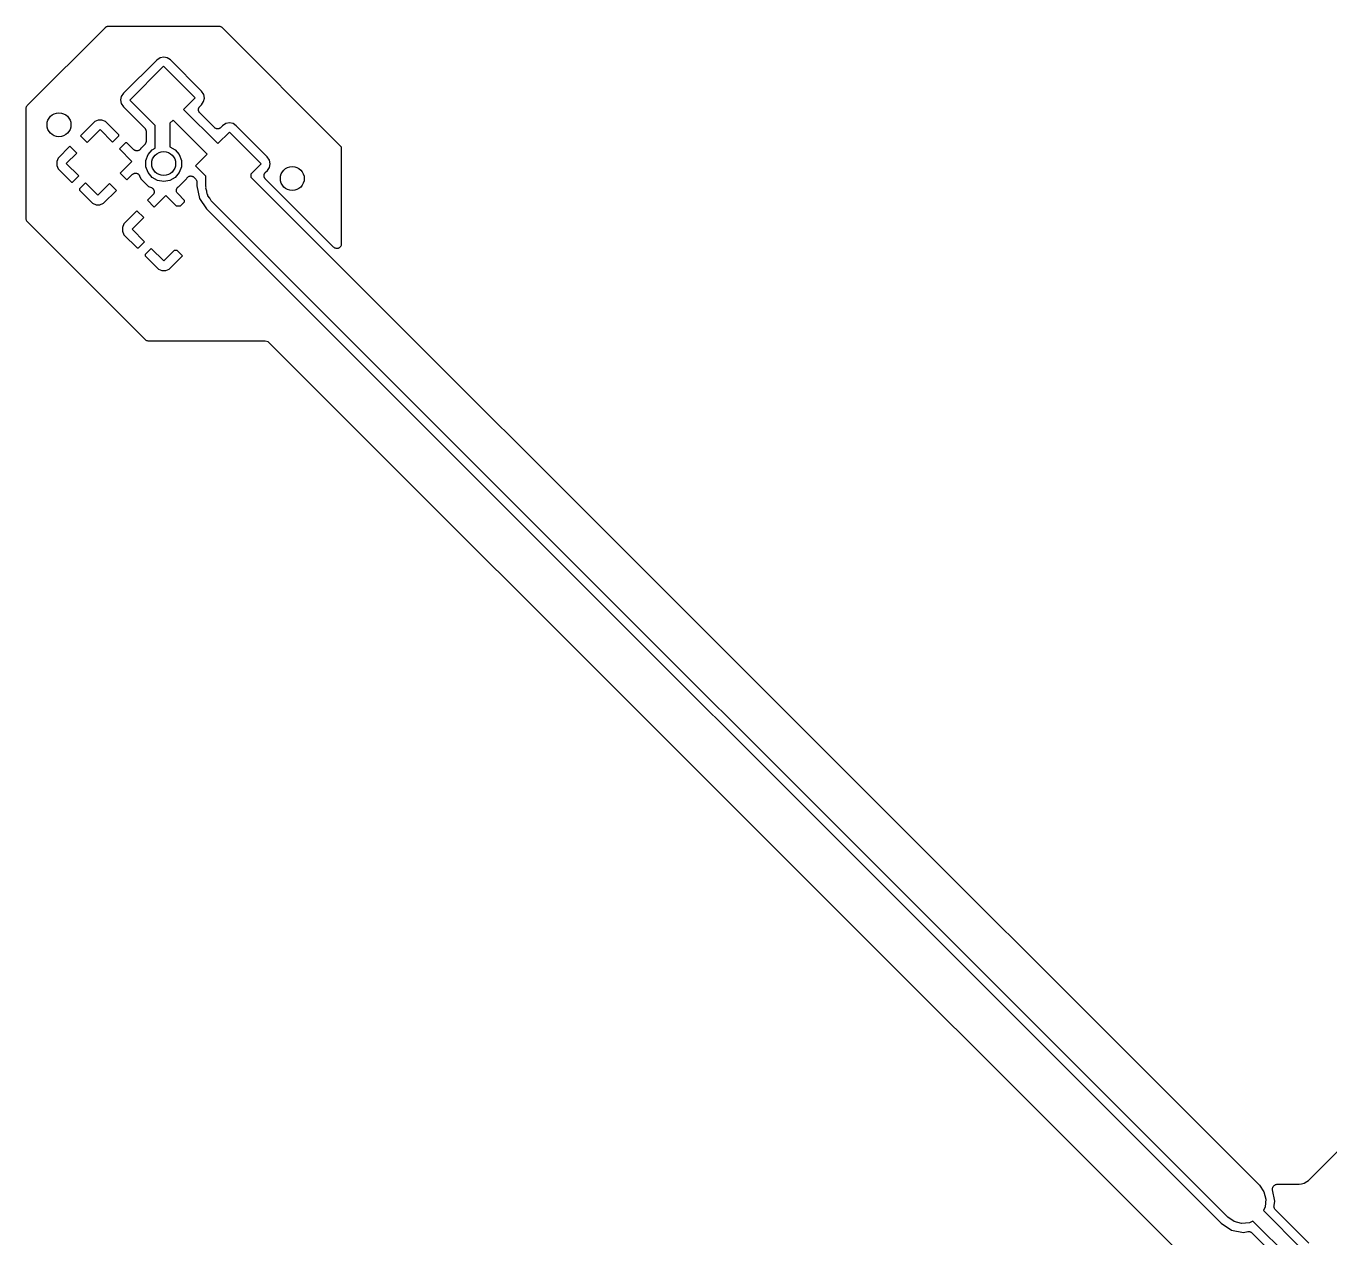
# Model space of a CAD drawing. Extents: x 132.7 to 187.3, y -127.3 to -72.7.
# Drawn here: x 132.7 to 154.49, y -92.96 to -72.7 of the extents above; entities that cross this region are included whole.
import ezdxf

# ---------------------------------------------------------------- set-up
doc = ezdxf.new("R2010")
doc.units = 0
doc.header["$MEASUREMENT"] = 0
doc.layers.add('BLACK', color=7, linetype='CONTINUOUS')

msp = doc.modelspace()

# ---------------------------------------------------------------- linework, layer by layer
at = {"layer": 'Black'}
for p, q in [((132.722, -74.0252), (134.025, -72.722)), ((134.025, -72.722), (134.028, -72.7201)), ((134.028, -72.7201), (134.03, -72.7175)), ((134.03, -72.7175), (134.039, -72.7126)), ((134.039, -72.7126), (134.047, -72.707)), ((134.047, -72.707), (134.05, -72.7062)), ((134.05, -72.7062), (134.053, -72.7045)), ((134.053, -72.7045), (134.062, -72.7028)), ((134.062, -72.7028), (134.072, -72.7003)), ((134.072, -72.7003), (134.075, -72.7006)), ((134.075, -72.7006), (134.078, -72.7)), ((134.078, -72.7), (135.922, -72.7)), ((135.922, -72.7), (135.925, -72.7006)), ((135.925, -72.7006), (135.928, -72.7003)), ((135.928, -72.7003), (135.938, -72.7028)), ((135.938, -72.7028), (135.947, -72.7045)), ((135.947, -72.7045), (135.95, -72.7062)), ((135.95, -72.7062), (135.953, -72.707)), ((135.953, -72.707), (135.961, -72.7126)), ((135.961, -72.7126), (135.97, -72.7175)), ((135.97, -72.7175), (135.972, -72.7201)), ((135.972, -72.7201), (135.975, -72.722)), ((135.975, -72.722), (137.947, -74.6948)), ((135, -73.2188), (134.94, -73.23)), ((135.06, -73.2318), (135, -73.2188)), ((134.884, -73.2678), (134.328, -73.8232)), ((134.432, -73.9373), (134.998, -73.3717)), ((134.94, -73.23), (134.884, -73.2678)), ((134.998, -73.3717), (135.528, -73.902)), ((135.112, -73.2674), (135.06, -73.2318)), ((135.632, -73.7875), (135.112, -73.2674)), ((134.292, -73.8754), (134.279, -73.9352)), ((134.328, -73.8232), (134.292, -73.8754)), ((135.67, -73.8445), (135.632, -73.7875)), ((135.681, -73.9041), (135.67, -73.8445)), ((132.7, -74.0782), (132.701, -74.075)), ((132.7, -74.5039), (132.7, -74.0782)), ((132.701, -74.0717), (132.703, -74.0622)), ((132.701, -74.075), (132.701, -74.0717)), ((132.703, -74.0622), (132.705, -74.0526)), ((132.705, -74.0526), (132.706, -74.0497)), ((132.706, -74.0497), (132.707, -74.0465)), ((132.707, -74.0465), (132.713, -74.0385)), ((132.713, -74.0385), (132.718, -74.03)), ((132.718, -74.03), (132.72, -74.0279)), ((132.72, -74.0279), (132.722, -74.0252)), ((134.279, -73.9352), (134.291, -73.9949)), ((134.291, -73.9949), (134.328, -74.0518)), ((134.328, -74.0518), (134.683, -74.4068)), ((134.855, -74.3604), (134.432, -73.9373)), ((135.528, -73.902), (135.334, -74.0964)), ((135.334, -74.0964), (135.904, -74.6661)), ((135.58, -74.093), (135.582, -74.0867)), ((135.581, -74.0996), (135.58, -74.093)), ((135.582, -74.0867), (135.583, -74.0802)), ((135.583, -74.0802), (135.586, -74.0742)), ((135.586, -74.0742), (135.587, -74.0679)), ((135.587, -74.0679), (135.591, -74.0625)), ((135.591, -74.0625), (135.594, -74.0565)), ((135.594, -74.0565), (135.598, -74.0519)), ((135.598, -74.0519), (135.602, -74.0465)), ((135.602, -74.0465), (135.633, -74.0161)), ((135.633, -74.0161), (135.668, -73.9639)), ((135.668, -73.9639), (135.681, -73.9041)), ((133.847, -74.2967), (133.61, -74.5333)), ((133.906, -74.2723), (133.847, -74.2967)), ((133.969, -74.2723), (133.906, -74.2723)), ((134.028, -74.2967), (133.969, -74.2723)), ((134.249, -74.5173), (134.028, -74.2967)), ((135.157, -74.2732), (135.105, -74.325)), ((135.727, -74.8429), (135.157, -74.2732)), ((135.58, -74.1061), (135.581, -74.0996)), ((135.582, -74.1124), (135.58, -74.1061)), ((135.583, -74.119), (135.582, -74.1124)), ((135.586, -74.1249), (135.583, -74.119)), ((135.587, -74.1313), (135.586, -74.1249)), ((135.591, -74.1366), (135.587, -74.1313)), ((135.594, -74.1426), (135.591, -74.1366)), ((135.598, -74.1472), (135.594, -74.1426)), ((135.602, -74.1526), (135.598, -74.1472)), ((135.847, -74.3978), (135.602, -74.1526)), ((132.7, -74.9513), (132.7, -74.5039)), ((133.61, -74.5333), (133.723, -74.6464)), ((133.723, -74.6464), (133.937, -74.4323)), ((133.937, -74.4323), (134.146, -74.6409)), ((134.249, -74.5383), (134.249, -74.5173)), ((134.683, -74.4068), (134.685, -74.4095)), ((134.685, -74.4095), (134.688, -74.4116)), ((134.688, -74.4116), (134.693, -74.4201)), ((134.693, -74.4201), (134.698, -74.4281)), ((134.698, -74.4281), (134.699, -74.4313)), ((134.699, -74.4313), (134.701, -74.4341)), ((134.701, -74.4341), (134.703, -74.4438)), ((134.703, -74.4438), (134.705, -74.4533)), ((134.705, -74.4533), (134.705, -74.4565)), ((134.705, -74.4565), (134.705, -74.4598)), ((134.705, -74.4598), (134.705, -74.6272)), ((134.855, -74.7411), (134.855, -74.3604)), ((135.105, -74.325), (135.105, -74.7184)), ((135.853, -74.4016), (135.847, -74.3978)), ((135.857, -74.4062), (135.853, -74.4016)), ((135.863, -74.409), (135.857, -74.4062)), ((135.869, -74.4128), (135.863, -74.409)), ((135.875, -74.4145), (135.869, -74.4128)), ((135.881, -74.4172), (135.875, -74.4145)), ((135.888, -74.4178), (135.881, -74.4172)), ((135.894, -74.4195), (135.888, -74.4178)), ((135.9, -74.4189), (135.894, -74.4195)), ((135.907, -74.4195), (135.9, -74.4189)), ((135.904, -74.6661), (136.098, -74.4717)), ((135.913, -74.4178), (135.907, -74.4195)), ((135.92, -74.4172), (135.913, -74.4178)), ((135.926, -74.4145), (135.92, -74.4172)), ((135.932, -74.4128), (135.926, -74.4145)), ((135.938, -74.409), (135.932, -74.4128)), ((135.943, -74.4062), (135.938, -74.409)), ((135.948, -74.4016), (135.943, -74.4062)), ((135.953, -74.3978), (135.948, -74.4016)), ((135.984, -74.3678), (135.953, -74.3978)), ((136.04, -74.33), (135.984, -74.3678)), ((136.1, -74.3188), (136.04, -74.33)), ((136.098, -74.4717), (136.628, -75.002)), ((136.16, -74.3318), (136.1, -74.3188)), ((136.212, -74.3674), (136.16, -74.3318)), ((136.732, -74.8875), (136.212, -74.3674)), ((133.433, -74.7101), (133.236, -74.9074)), ((133.546, -74.8232), (133.433, -74.7101)), ((134.146, -74.6409), (134.249, -74.5383)), ((134.362, -74.6514), (134.259, -74.7541)), ((134.383, -74.6514), (134.362, -74.6514)), ((134.498, -74.7663), (134.383, -74.6514)), ((134.615, -74.7489), (134.612, -74.7563)), ((134.617, -74.7465), (134.615, -74.7489)), ((134.683, -74.6803), (134.617, -74.7465)), ((134.685, -74.6776), (134.683, -74.6803)), ((134.688, -74.6754), (134.685, -74.6776)), ((134.693, -74.667), (134.688, -74.6754)), ((134.698, -74.659), (134.693, -74.667)), ((134.699, -74.6557), (134.698, -74.659)), ((134.701, -74.6529), (134.699, -74.6557)), ((134.703, -74.6432), (134.701, -74.6529)), ((134.705, -74.6338), (134.703, -74.6432)), ((134.705, -74.6272), (134.705, -74.6305)), ((134.705, -74.6305), (134.705, -74.6338)), ((134.806, -74.7693), (134.855, -74.7411)), ((135.105, -74.7184), (135.194, -74.7693)), ((137.947, -74.6948), (137.949, -74.6975)), ((137.949, -74.6975), (137.952, -74.6996)), ((137.952, -74.6996), (137.957, -74.7081)), ((137.957, -74.7081), (137.962, -74.7161)), ((137.962, -74.7161), (137.963, -74.7193)), ((137.963, -74.7193), (137.965, -74.7221)), ((137.965, -74.7221), (137.966, -74.7318)), ((137.966, -74.7318), (137.969, -74.7412)), ((137.969, -74.7412), (137.969, -74.7445)), ((137.969, -74.7445), (137.969, -74.7478)), ((137.969, -74.7478), (137.969, -76.3458)), ((132.7, -75.3913), (132.7, -74.9513)), ((133.236, -74.9074), (133.212, -74.9662)), ((133.212, -74.9662), (133.212, -75.0298)), ((133.372, -74.998), (133.546, -74.8232)), ((134.259, -74.7541), (134.468, -74.9627)), ((134.468, -74.9627), (134.273, -75.1571)), ((134.504, -74.771), (134.498, -74.7663)), ((134.51, -74.7765), (134.504, -74.771)), ((134.515, -74.7784), (134.51, -74.7765)), ((134.519, -74.7812), (134.515, -74.7784)), ((134.527, -74.7833), (134.519, -74.7812)), ((134.534, -74.7865), (134.527, -74.7833)), ((134.539, -74.7867), (134.534, -74.7865)), ((134.544, -74.788), (134.539, -74.7867)), ((134.552, -74.7872), (134.544, -74.788)), ((134.56, -74.7876), (134.552, -74.7872)), ((134.565, -74.7861), (134.56, -74.7876)), ((134.57, -74.7857), (134.565, -74.7861)), ((134.577, -74.7822), (134.57, -74.7857)), ((134.585, -74.7798), (134.577, -74.7822)), ((134.589, -74.7768), (134.585, -74.7798)), ((134.594, -74.7747), (134.589, -74.7768)), ((134.599, -74.7689), (134.594, -74.7747)), ((134.606, -74.764), (134.599, -74.7689)), ((134.609, -74.7598), (134.606, -74.764)), ((134.612, -74.7563), (134.609, -74.7598)), ((134.703, -74.9477), (134.739, -74.8494)), ((134.703, -75.0523), (134.703, -74.9477)), ((134.739, -74.8494), (134.806, -74.7693)), ((135.194, -74.7693), (135.261, -74.8494)), ((135.261, -74.8494), (135.297, -74.9477)), ((135.297, -74.9477), (135.297, -75.0523)), ((135.532, -75.0373), (135.727, -74.8429)), ((136.77, -74.9445), (136.732, -74.8875)), ((136.781, -75.0041), (136.77, -74.9445)), ((133.212, -75.0298), (133.236, -75.0886)), ((133.236, -75.0886), (133.457, -75.3093)), ((133.58, -75.2066), (133.372, -74.998)), ((134.273, -75.1571), (134.386, -75.2702)), ((134.386, -75.2702), (134.476, -75.181)), ((134.476, -75.181), (134.482, -75.1763)), ((134.482, -75.1763), (134.488, -75.1707)), ((134.488, -75.1707), (134.493, -75.1689)), ((134.493, -75.1689), (134.497, -75.1661)), ((134.497, -75.1661), (134.505, -75.1639)), ((134.505, -75.1639), (134.512, -75.1608)), ((134.512, -75.1608), (134.517, -75.1606)), ((134.517, -75.1606), (134.522, -75.1593)), ((134.522, -75.1593), (134.53, -75.16)), ((134.53, -75.16), (134.538, -75.1597)), ((134.538, -75.1597), (134.543, -75.1612)), ((134.543, -75.1612), (134.548, -75.1616)), ((134.548, -75.1616), (134.556, -75.1651)), ((134.556, -75.1651), (134.563, -75.1675)), ((134.563, -75.1675), (134.567, -75.1705)), ((134.567, -75.1705), (134.572, -75.1726)), ((134.572, -75.1726), (134.577, -75.1784)), ((134.577, -75.1784), (134.584, -75.1834)), ((134.584, -75.1834), (134.587, -75.1875)), ((134.587, -75.1875), (134.59, -75.191)), ((134.739, -75.1506), (134.703, -75.0523)), ((134.806, -75.2307), (134.739, -75.1506)), ((135.261, -75.1506), (135.194, -75.2307)), ((135.297, -75.0523), (135.261, -75.1506)), ((135.705, -75.2104), (135.532, -75.0373)), ((136.628, -75.002), (136.455, -75.175)), ((136.455, -75.175), (136.455, -75.225)), ((136.679, -75.1837), (136.682, -75.1778)), ((136.679, -75.1902), (136.679, -75.1837)), ((136.682, -75.1778), (136.684, -75.1714)), ((136.684, -75.1714), (136.687, -75.166)), ((136.687, -75.166), (136.69, -75.1601)), ((136.69, -75.1601), (136.695, -75.1555)), ((136.695, -75.1555), (136.699, -75.1501)), ((136.699, -75.1501), (136.733, -75.1161)), ((136.733, -75.1161), (136.768, -75.0639)), ((136.768, -75.0639), (136.781, -75.0041)), ((132.7, -75.9212), (132.7, -75.3913)), ((133.457, -75.3093), (133.478, -75.3093)), ((133.478, -75.3093), (133.58, -75.2066)), ((133.693, -75.3197), (133.591, -75.4224)), ((133.902, -75.5283), (133.693, -75.3197)), ((134.096, -75.3339), (133.902, -75.5283)), ((134.21, -75.447), (134.096, -75.3339)), ((134.59, -75.191), (134.594, -75.1985)), ((134.594, -75.1985), (134.598, -75.2054)), ((134.598, -75.2054), (134.618, -75.2546)), ((134.618, -75.2546), (134.745, -75.3813)), ((134.745, -75.3813), (134.795, -75.402)), ((134.795, -75.402), (134.802, -75.4064)), ((134.897, -75.283), (134.806, -75.2307)), ((135, -75.3011), (134.897, -75.283)), ((135.103, -75.283), (135, -75.3011)), ((135.194, -75.2307), (135.103, -75.283)), ((135.225, -75.4065), (135.231, -75.4007)), ((135.231, -75.4007), (135.236, -75.3942)), ((135.236, -75.3942), (135.24, -75.3915)), ((135.24, -75.3915), (135.244, -75.3881)), ((135.244, -75.3881), (135.251, -75.3846)), ((135.251, -75.3846), (135.252, -75.384)), ((135.252, -75.384), (135.381, -75.2552)), ((135.381, -75.2552), (135.382, -75.2524)), ((135.382, -75.2524), (135.387, -75.2455)), ((135.387, -75.2455), (135.39, -75.2381)), ((135.39, -75.2381), (135.394, -75.2346)), ((135.394, -75.2346), (135.396, -75.2305)), ((135.396, -75.2305), (135.403, -75.2255)), ((135.403, -75.2255), (135.409, -75.2197)), ((135.409, -75.2197), (135.413, -75.2176)), ((135.413, -75.2176), (135.417, -75.2146)), ((135.417, -75.2146), (135.425, -75.2122)), ((135.425, -75.2122), (135.432, -75.2087)), ((135.432, -75.2087), (135.437, -75.2083)), ((135.437, -75.2083), (135.442, -75.2068)), ((135.442, -75.2068), (135.45, -75.2072)), ((135.45, -75.2072), (135.458, -75.2065)), ((135.458, -75.2065), (135.463, -75.2077)), ((135.463, -75.2077), (135.468, -75.208)), ((135.468, -75.208), (135.476, -75.2111)), ((135.476, -75.2111), (135.483, -75.2132)), ((135.483, -75.2132), (135.487, -75.216)), ((135.487, -75.216), (135.492, -75.2179)), ((135.492, -75.2179), (135.498, -75.2235)), ((135.498, -75.2235), (135.505, -75.2281)), ((135.505, -75.2281), (135.533, -75.2568)), ((135.533, -75.2568), (135.535, -75.2595)), ((135.535, -75.2595), (135.538, -75.2616)), ((135.538, -75.2616), (135.543, -75.2701)), ((135.543, -75.2701), (135.548, -75.2781)), ((135.548, -75.2781), (135.549, -75.2813)), ((135.549, -75.2813), (135.551, -75.2841)), ((135.551, -75.2841), (135.553, -75.2938)), ((135.553, -75.2938), (135.555, -75.3033)), ((135.555, -75.3033), (135.555, -75.3065)), ((135.555, -75.3065), (135.555, -75.3098)), ((135.555, -75.3098), (135.555, -75.3729)), ((135.555, -75.3729), (135.597, -75.5807)), ((135.705, -75.3803), (135.705, -75.2104)), ((135.708, -75.3966), (135.705, -75.3803)), ((135.707, -75.413), (135.708, -75.3966)), ((136.455, -75.225), (153.315, -92.0848)), ((136.677, -75.1966), (136.679, -75.1902)), ((136.678, -75.2031), (136.677, -75.1966)), ((136.677, -75.2097), (136.678, -75.2031)), ((136.679, -75.216), (136.677, -75.2097)), ((136.679, -75.2225), (136.679, -75.216)), ((136.682, -75.2285), (136.679, -75.2225)), ((136.684, -75.2348), (136.682, -75.2285)), ((136.687, -75.2402), (136.684, -75.2348)), ((136.69, -75.2461), (136.687, -75.2402)), ((136.695, -75.2508), (136.69, -75.2461)), ((136.699, -75.2561), (136.695, -75.2508)), ((137.841, -76.3988), (136.699, -75.2561)), ((133.591, -75.4224), (133.591, -75.4434)), ((133.591, -75.4434), (133.811, -75.664)), ((133.993, -75.664), (134.21, -75.447)), ((134.819, -75.5243), (134.73, -75.6136)), ((134.73, -75.6136), (134.843, -75.7268)), ((134.802, -75.4064), (134.809, -75.4099)), ((134.809, -75.4099), (134.813, -75.4134)), ((134.813, -75.4134), (134.817, -75.4161)), ((134.817, -75.4161), (134.822, -75.4225)), ((134.824, -75.5177), (134.819, -75.5243)), ((134.822, -75.4225), (134.827, -75.4283)), ((134.829, -75.5117), (134.824, -75.5177)), ((134.827, -75.4283), (134.83, -75.4328)), ((134.831, -75.5071), (134.829, -75.5117)), ((134.83, -75.4328), (134.833, -75.4367)), ((134.834, -75.503), (134.831, -75.5071)), ((134.833, -75.4367), (134.835, -75.4445)), ((134.836, -75.4951), (134.834, -75.503)), ((134.835, -75.4445), (134.838, -75.4519)), ((134.839, -75.4876), (134.836, -75.4951)), ((134.838, -75.4519), (134.839, -75.4568)), ((134.839, -75.4568), (134.84, -75.4616)), ((134.841, -75.4778), (134.839, -75.4826)), ((134.839, -75.4826), (134.839, -75.4876)), ((134.84, -75.4616), (134.84, -75.4697)), ((134.84, -75.4697), (134.841, -75.4778)), ((134.843, -75.7268), (135.037, -75.5323)), ((135.037, -75.5323), (135.21, -75.7053)), ((135.212, -75.456), (135.213, -75.4479)), ((135.213, -75.4608), (135.212, -75.456)), ((135.213, -75.4397), (135.214, -75.435)), ((135.213, -75.4479), (135.213, -75.4397)), ((135.214, -75.4657), (135.213, -75.4608)), ((135.214, -75.4301), (135.218, -75.4227)), ((135.214, -75.435), (135.214, -75.4301)), ((135.217, -75.4733), (135.214, -75.4657)), ((135.219, -75.4812), (135.217, -75.4733)), ((135.218, -75.4227), (135.22, -75.4148)), ((135.222, -75.4852), (135.219, -75.4812)), ((135.22, -75.4148), (135.223, -75.4109)), ((135.224, -75.4898), (135.222, -75.4852)), ((135.223, -75.4109), (135.225, -75.4065)), ((135.229, -75.4958), (135.224, -75.4898)), ((135.234, -75.5025), (135.229, -75.4958)), ((135.349, -75.6173), (135.234, -75.5025)), ((135.349, -75.6383), (135.349, -75.6173)), ((135.597, -75.5807), (135.714, -75.7568)), ((135.719, -75.4603), (135.707, -75.413)), ((135.728, -75.5086), (135.719, -75.4603)), ((135.736, -75.5229), (135.728, -75.5086)), ((135.74, -75.5388), (135.736, -75.5229)), ((135.769, -75.5789), (135.74, -75.5388)), ((135.793, -75.6214), (135.769, -75.5789)), ((135.806, -75.632), (135.793, -75.6214)), ((133.811, -75.664), (133.87, -75.6883)), ((133.87, -75.6883), (133.934, -75.6883)), ((133.934, -75.6883), (133.993, -75.664)), ((134.553, -75.7904), (134.336, -76.0074)), ((134.666, -75.9036), (134.553, -75.7904)), ((135.21, -75.7053), (135.282, -75.7053)), ((135.282, -75.7053), (135.349, -75.6383)), ((135.714, -75.7568), (152.674, -92.716)), ((135.815, -75.6455), (135.806, -75.632)), ((152.785, -92.6152), (135.815, -75.6455)), ((132.701, -75.9245), (132.7, -75.9212)), ((132.701, -75.9278), (132.701, -75.9245)), ((132.703, -75.9372), (132.701, -75.9278)), ((132.705, -75.9469), (132.703, -75.9372)), ((132.706, -75.9498), (132.705, -75.9469)), ((132.707, -75.9529), (132.706, -75.9498)), ((132.713, -75.961), (132.707, -75.9529)), ((132.718, -75.9695), (132.713, -75.961)), ((132.72, -75.9716), (132.718, -75.9695)), ((132.722, -75.9743), (132.72, -75.9716)), ((132.852, -76.1043), (132.722, -75.9743)), ((134.336, -76.0074), (134.312, -76.0662)), ((134.472, -76.098), (134.666, -75.9036)), ((133.292, -76.5444), (132.852, -76.1043)), ((134.312, -76.0662), (134.312, -76.1298)), ((134.312, -76.1298), (134.336, -76.1886)), ((134.336, -76.1886), (134.557, -76.4093)), ((134.68, -76.3066), (134.472, -76.098)), ((134.557, -76.4093), (134.578, -76.4093)), ((134.578, -76.4093), (134.68, -76.3066)), ((134.793, -76.4197), (134.691, -76.5224)), ((135.002, -76.6283), (134.793, -76.4197)), ((135.175, -76.4553), (135.002, -76.6283)), ((135.225, -76.4553), (135.175, -76.4553)), ((135.313, -76.5435), (135.225, -76.4553)), ((137.849, -76.4044), (137.841, -76.3988)), ((137.857, -76.4107), (137.849, -76.4044)), ((137.86, -76.4119), (137.857, -76.4107)), ((137.863, -76.4137), (137.86, -76.4119)), ((137.872, -76.4163), (137.863, -76.4137)), ((137.881, -76.4196), (137.872, -76.4163)), ((137.885, -76.4196), (137.881, -76.4196)), ((137.888, -76.4205), (137.885, -76.4196)), ((137.898, -76.4196), (137.888, -76.4205)), ((137.907, -76.4196), (137.898, -76.4196)), ((137.91, -76.4185), (137.907, -76.4196)), ((137.914, -76.4182), (137.91, -76.4185)), ((137.923, -76.4141), (137.914, -76.4182)), ((137.932, -76.4107), (137.923, -76.4141)), ((137.934, -76.4086), (137.932, -76.4107)), ((137.937, -76.4072), (137.934, -76.4086)), ((137.944, -76.4003), (137.937, -76.4072)), ((137.952, -76.394), (137.944, -76.4003)), ((137.953, -76.3911), (137.952, -76.394)), ((137.956, -76.3888), (137.953, -76.3911)), ((137.96, -76.3799), (137.956, -76.3888)), ((137.965, -76.3714), (137.96, -76.3799)), ((137.967, -76.3652), (137.965, -76.3682)), ((137.965, -76.3682), (137.965, -76.3714)), ((137.968, -76.3554), (137.967, -76.3652)), ((137.969, -76.3458), (137.968, -76.3554)), ((134.695, -77.9471), (133.292, -76.5444)), ((134.691, -76.5224), (134.691, -76.5434)), ((134.691, -76.5434), (134.911, -76.764)), ((135.093, -76.764), (135.313, -76.5435)), ((134.911, -76.764), (134.97, -76.7883)), ((134.97, -76.7883), (135.034, -76.7883)), ((135.034, -76.7883), (135.093, -76.764)), ((134.698, -77.949), (134.695, -77.9471)), ((134.7, -77.9515), (134.698, -77.949)), ((134.708, -77.9564), (134.7, -77.9515)), ((134.716, -77.962), (134.708, -77.9564)), ((134.72, -77.9629), (134.716, -77.962)), ((134.722, -77.9645), (134.72, -77.9629)), ((134.732, -77.9662), (134.722, -77.9645)), ((134.742, -77.9688), (134.732, -77.9662)), ((134.745, -77.9685), (134.742, -77.9688)), ((134.748, -77.969), (134.745, -77.9685)), ((136.697, -77.9692), (134.748, -77.969)), ((136.749, -77.9794), (136.697, -77.9692)), ((152.058, -93.2881), (136.749, -77.9794)), ((154.135, -92.0043), (155.918, -90.2217)), ((153.315, -92.0848), (153.39, -92.1915)), ((153.535, -92.1301), (153.539, -92.1186)), ((153.535, -92.131), (153.535, -92.1301)), ((153.535, -92.1317), (153.535, -92.131)), ((153.535, -92.1439), (153.535, -92.1317)), ((153.535, -92.1562), (153.535, -92.1439)), ((153.535, -92.1569), (153.535, -92.1562)), ((153.535, -92.1578), (153.535, -92.1569)), ((153.574, -92.35), (153.535, -92.1578)), ((153.539, -92.1186), (153.543, -92.1071)), ((153.543, -92.1071), (153.544, -92.1064)), ((153.544, -92.1056), (153.552, -92.0963)), ((153.544, -92.1064), (153.544, -92.1056)), ((153.552, -92.0963), (153.559, -92.0868)), ((153.559, -92.0868), (153.56, -92.0863)), ((153.56, -92.0863), (153.561, -92.0857)), ((153.561, -92.0857), (153.571, -92.0796)), ((153.571, -92.0796), (153.582, -92.0732)), ((153.582, -92.0731), (153.583, -92.0727)), ((153.582, -92.0732), (153.582, -92.0731)), ((153.583, -92.0727), (153.595, -92.0706)), ((153.595, -92.0706), (153.607, -92.0682)), ((153.607, -92.0682), (153.608, -92.0683)), ((153.608, -92.0683), (153.609, -92.0681)), ((153.609, -92.0681), (153.981, -92.0681)), ((153.981, -92.0681), (154.019, -92.0607)), ((154.019, -92.0607), (154.064, -92.0516)), ((154.019, -92.0607), (154.019, -92.0607)), ((154.064, -92.0516), (154.107, -92.0232)), ((154.107, -92.0232), (154.135, -92.0043)), ((154.107, -92.0232), (154.107, -92.0232)), ((154.107, -92.0232), (154.107, -92.0232)), ((153.39, -92.1915), (153.424, -92.3173)), ((153.424, -92.3173), (153.412, -92.4471)), ((153.559, -92.423), (153.574, -92.35)), ((152.892, -92.6899), (152.785, -92.6152)), ((153.412, -92.4471), (153.384, -92.5073)), ((153.384, -92.5073), (154.038, -93.1616)), ((153.558, -92.4441), (153.559, -92.4336)), ((153.559, -92.4465), (153.558, -92.4441)), ((153.558, -92.449), (153.559, -92.4465)), ((153.562, -92.4591), (153.558, -92.449)), ((153.559, -92.4336), (153.559, -92.423)), ((153.565, -92.4693), (153.562, -92.4591)), ((153.566, -92.4713), (153.565, -92.4693)), ((153.567, -92.4737), (153.566, -92.4713)), ((153.573, -92.4819), (153.567, -92.4737)), ((153.58, -92.4906), (153.573, -92.4819)), ((154.139, -93.0503), (153.58, -92.4906)), ((152.674, -92.716), (152.85, -92.8337)), ((152.85, -92.8337), (153.05, -92.8735)), ((153.017, -92.7236), (152.892, -92.6899)), ((153.147, -92.7122), (153.017, -92.7236)), ((153.207, -92.6841), (153.147, -92.7122)), ((153.823, -93.3), (153.207, -92.6841)), ((153.05, -92.8735), (153.123, -92.859)), ((153.123, -92.859), (153.134, -92.8588)), ((153.134, -92.8588), (153.144, -92.8579)), ((153.144, -92.8579), (153.147, -92.8585)), ((153.147, -92.8585), (153.149, -92.8584)), ((153.149, -92.8584), (153.159, -92.8619)), ((153.159, -92.8619), (153.169, -92.8646)), ((153.169, -92.8646), (153.171, -92.866)), ((153.171, -92.866), (153.174, -92.8668)), ((153.174, -92.8668), (153.182, -92.8735)), ((153.182, -92.8735), (153.191, -92.8795)), ((153.191, -92.8795), (153.558, -93.247))]:
    msp.add_line(p, q, dxfattribs=at)
for centre in [(133.25, -74.35), (135, -75), (137.15, -75.25)]:
    msp.add_circle(centre, 0.2, dxfattribs=at)

doc.saveas('drawing.dxf')
